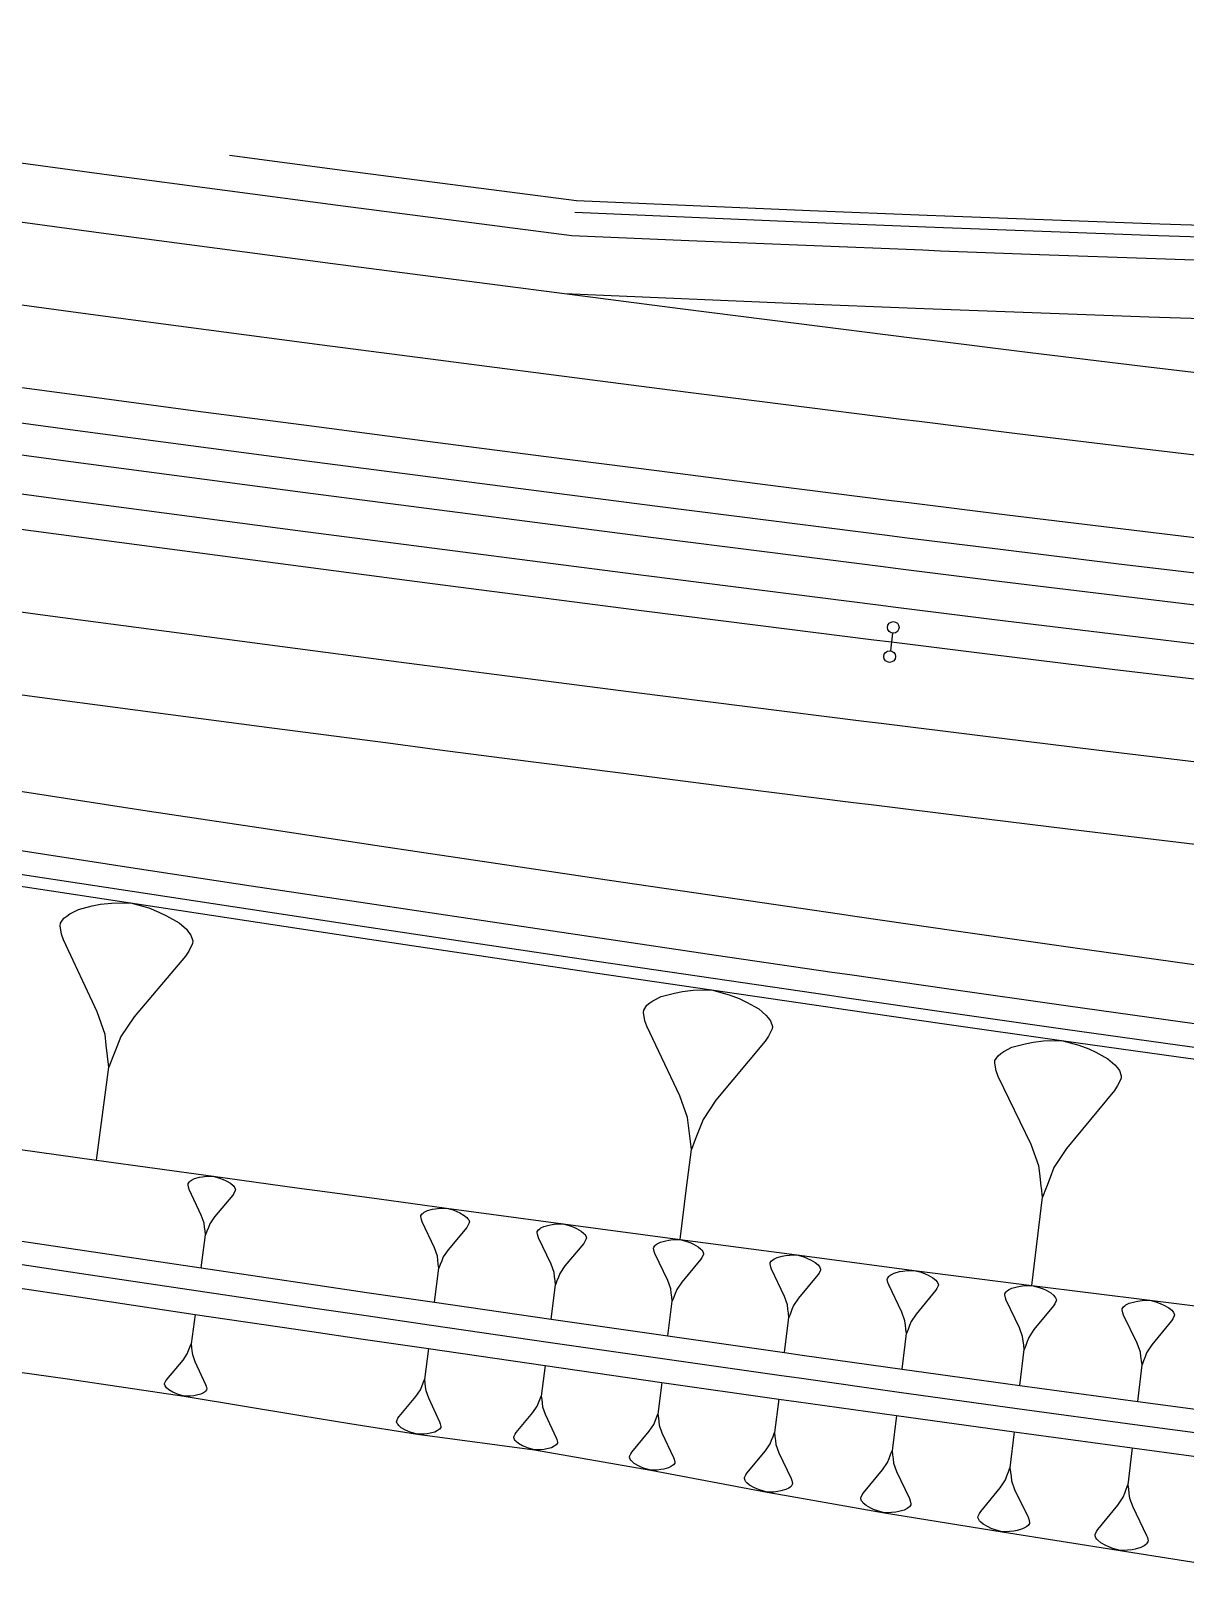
# Model space of a CAD drawing. Extents: x 389565 to 391267, y 804651 to 804848.
# Drawn here: x 390141.1 to 390190.4, y 804683.7 to 804749.4 of the extents above; entities that cross this region are included whole.
import ezdxf

# ---------------------------------------------------------------- set-up
doc = ezdxf.new("R2010")
doc.units = 0
doc.layers.get('0').update_dxf_attribs({"linetype": 'CONTINUOUS'})

msp = doc.modelspace()

# ---------------------------------------------------------------- linework, layer by layer
at = {"color": 1}
msp.add_line((390177.8636, 804723.6803), (390177.7691, 804722.9264), dxfattribs=at)
at = {"color": 7}
for p, q in [((390143.0954, 804711.8807), (390143.6912, 804712.0322)), ((390143.6912, 804712.0322), (390144.0458, 804712.1005)), ((390144.0458, 804712.1005), (390144.5135, 804712.1538)), ((390144.5135, 804712.1538), (390145.3208, 804712.1623)), ((390145.3208, 804712.1623), (390146.0982, 804711.9443)), ((390146.0982, 804711.9443), (390146.536, 804711.7712)), ((390142.3114, 804711.1782), (390142.3264, 804711.2914)), ((390142.3264, 804711.2914), (390142.4695, 804711.5028)), ((390142.4695, 804711.5028), (390142.5977, 804711.601)), ((390142.5977, 804711.601), (390142.7258, 804711.6992)), ((390142.7258, 804711.6992), (390143.0954, 804711.8807)), ((390146.536, 804711.7712), (390146.8606, 804711.6131)), ((390146.8606, 804711.6131), (390147.3966, 804711.3119)), ((390147.3966, 804711.3119), (390147.7062, 804711.0406)), ((390142.3797, 804710.8236), (390142.3114, 804711.1782)), ((390142.463, 804710.5823), (390142.3797, 804710.8236)), ((390147.7062, 804711.0406), (390147.8045, 804710.9125)), ((390147.8045, 804710.9125), (390147.9027, 804710.7843)), ((390147.9027, 804710.7843), (390147.9859, 804710.5429)), ((390143.8998, 804707.513), (390142.463, 804710.5823)), ((390147.8129, 804710.1051), (390147.6698, 804709.8937)), ((390147.971, 804710.4298), (390147.8129, 804710.1051)), ((390147.9859, 804710.5429), (390147.971, 804710.4298)), ((390147.6698, 804709.8937), (390145.4845, 804707.3035)), ((390167.6205, 804707.9837), (390167.978, 804708.1617)), ((390167.978, 804708.1617), (390168.5551, 804708.3119)), ((390168.5551, 804708.3119), (390168.8986, 804708.38)), ((390168.8986, 804708.38), (390169.352, 804708.4342)), ((390169.352, 804708.4342), (390170.135, 804708.4468)), ((390170.135, 804708.4468), (390170.8901, 804708.2395)), ((390170.8901, 804708.2395), (390171.3157, 804708.074)), ((390171.3157, 804708.074), (390171.6314, 804707.9224)), ((390144.2328, 804706.5476), (390143.8998, 804707.513)), ((390167.2214, 804707.4761), (390167.2353, 804707.5859)), ((390167.2895, 804707.1325), (390167.2214, 804707.4761)), ((390167.2353, 804707.5859), (390167.373, 804707.7917)), ((390167.373, 804707.7917), (390167.4968, 804707.8877)), ((390167.4968, 804707.8877), (390167.6205, 804707.9837)), ((390171.6314, 804707.9224), (390172.1529, 804707.6332)), ((390172.1529, 804707.6332), (390172.4547, 804707.3717)), ((390172.4547, 804707.3717), (390172.5507, 804707.2479)), ((390145.4845, 804707.3035), (390144.912, 804706.4578)), ((390167.3716, 804706.8989), (390167.2895, 804707.1325)), ((390168.7818, 804703.9297), (390167.3716, 804706.8989)), ((390172.5507, 804707.2479), (390172.6466, 804707.1241)), ((390172.7148, 804706.7806), (390172.5632, 804706.4649)), ((390172.6466, 804707.1241), (390172.7287, 804706.8905)), ((390172.7287, 804706.8905), (390172.7148, 804706.7806)), ((390144.2861, 804706.0799), (390144.2328, 804706.5476)), ((390144.3395, 804705.6121), (390144.2861, 804706.0799)), ((390144.7389, 804706.02), (390144.5658, 804705.5822)), ((390144.912, 804706.4578), (390144.7389, 804706.02)), ((390172.4255, 804706.2591), (390170.3199, 804703.735)), ((390172.5632, 804706.4649), (390172.4255, 804706.2591)), ((390182.962, 804705.9981), (390183.5274, 804706.1488)), ((390183.5274, 804706.1488), (390183.8641, 804706.2176)), ((390183.8641, 804706.2176), (390184.3086, 804706.2735)), ((390184.3086, 804706.2735), (390185.0768, 804706.2903)), ((390185.0768, 804706.2903), (390185.819, 804706.0913)), ((390185.819, 804706.0913), (390186.2375, 804705.9314)), ((390144.3928, 804705.1444), (390144.3395, 804705.6121)), ((390144.5658, 804705.5822), (390144.3928, 804705.1444)), ((390182.2236, 804705.321), (390182.2366, 804705.4289)), ((390182.2366, 804705.4289), (390182.3705, 804705.6316)), ((390182.3705, 804705.6316), (390182.4914, 804705.7265)), ((390182.4914, 804705.7265), (390182.6123, 804705.8213)), ((390182.6123, 804705.8213), (390182.962, 804705.9981)), ((390186.2375, 804705.9314), (390186.5481, 804705.7845)), ((390186.5481, 804705.7845), (390187.0615, 804705.5037)), ((390187.0615, 804705.5037), (390187.3591, 804705.2489)), ((390143.8689, 804701.1827), (390144.3928, 804705.1444)), ((390182.2925, 804704.9843), (390182.2236, 804705.321)), ((390182.3743, 804704.7555), (390182.2925, 804704.9843)), ((390183.7752, 804701.8503), (390182.3743, 804704.7555)), ((390187.3591, 804705.2489), (390187.454, 804705.128)), ((390187.454, 804705.128), (390187.5489, 804705.0071)), ((390187.5489, 804705.0071), (390187.6308, 804704.7783)), ((390187.6308, 804704.7783), (390187.6177, 804704.6704)), ((390187.3369, 804704.157), (390185.2855, 804701.6682)), ((390187.4708, 804704.3598), (390187.3369, 804704.157)), ((390187.6177, 804704.6704), (390187.4708, 804704.3598)), ((390169.11, 804702.9951), (390168.7818, 804703.9297)), ((390170.3199, 804703.735), (390169.7692, 804702.9116)), ((390169.1642, 804702.5417), (390169.11, 804702.9951)), ((390169.7692, 804702.9116), (390169.6037, 804702.4861)), ((390169.2184, 804702.0883), (390169.1642, 804702.5417)), ((390169.2727, 804701.635), (390169.2184, 804702.0883)), ((390169.6037, 804702.4861), (390169.4382, 804702.0605)), ((390169.0657, 804700), (390169.2727, 804701.635)), ((390169.4382, 804702.0605), (390169.2727, 804701.635)), ((390184.1026, 804700.9352), (390183.7752, 804701.8503)), ((390185.2855, 804701.6682), (390184.7499, 804700.8571)), ((390184.1585, 804700.4907), (390184.1026, 804700.9352)), ((390184.7499, 804700.8571), (390184.59, 804700.4386)), ((390147.7776, 804700.1393), (390147.7829, 804700.1797)), ((390147.8021, 804700.0129), (390147.7776, 804700.1393)), ((390147.7829, 804700.1797), (390147.8338, 804700.2551)), ((390147.8338, 804700.2551), (390147.8795, 804700.2902)), ((390147.8795, 804700.2902), (390147.9252, 804700.3253)), ((390147.9252, 804700.3253), (390148.0569, 804700.3902)), ((390148.0569, 804700.3902), (390148.2693, 804700.4445)), ((390148.2693, 804700.4445), (390148.3958, 804700.4689)), ((390148.3958, 804700.4689), (390148.5626, 804700.4881)), ((390148.5626, 804700.4881), (390148.8505, 804700.4915)), ((390148.8505, 804700.4915), (390149.1278, 804700.414)), ((390149.1278, 804700.414), (390149.284, 804700.3525)), ((390149.284, 804700.3525), (390149.3999, 804700.2962)), ((390149.3999, 804700.2962), (390149.5912, 804700.189)), ((390149.5912, 804700.189), (390149.7017, 804700.0924)), ((390184.2143, 804700.0461), (390184.1585, 804700.4907)), ((390184.59, 804700.4386), (390184.4301, 804700.0201)), ((390147.8065, 804700), (390147.8021, 804700.0129)), ((390147.8318, 804699.9268), (390147.8065, 804700)), ((390148.3455, 804698.8327), (390147.8318, 804699.9268)), ((390149.6891, 804699.6833), (390148.9108, 804698.7586)), ((390149.7401, 804699.7588), (390149.6891, 804699.6833)), ((390149.7017, 804700.0924), (390149.7368, 804700.0467)), ((390149.7368, 804700.0467), (390149.7719, 804700.001)), ((390149.7964, 804699.8746), (390149.7401, 804699.7588)), ((390149.7719, 804700.001), (390149.7722, 804700)), ((390149.7722, 804700), (390149.8017, 804699.915)), ((390149.8017, 804699.915), (390149.7964, 804699.8746)), ((390168.7859, 804697.7896), (390169.0657, 804700)), ((390183.8148, 804695.8257), (390184.2702, 804699.6016)), ((390184.2201, 804700), (390184.2143, 804700.0461)), ((390184.2702, 804699.6016), (390184.2201, 804700)), ((390184.4224, 804700), (390184.2702, 804699.6016)), ((390184.4301, 804700.0201), (390184.4224, 804700)), ((390148.4647, 804698.4885), (390148.3455, 804698.8327)), ((390157.7172, 804698.7653), (390157.7226, 804698.8067)), ((390157.7226, 804698.8067), (390157.7747, 804698.8842)), ((390157.7747, 804698.8842), (390157.8214, 804698.9203)), ((390157.8214, 804698.9203), (390157.8682, 804698.9564)), ((390157.8682, 804698.9564), (390158.0031, 804699.0232)), ((390158.0031, 804699.0232), (390158.2208, 804699.0793)), ((390158.2208, 804699.0793), (390158.3503, 804699.1047)), ((390158.3503, 804699.1047), (390158.5213, 804699.1248)), ((390158.5213, 804699.1248), (390158.8165, 804699.1289)), ((390158.8165, 804699.1289), (390159.1011, 804699.0501)), ((390159.1011, 804699.0501), (390159.2614, 804698.9874)), ((390159.2614, 804698.9874), (390159.3803, 804698.9299)), ((390159.3803, 804698.9299), (390159.5766, 804698.8204)), ((390159.5766, 804698.8204), (390159.6902, 804698.7216)), ((390148.4839, 804698.3217), (390148.4647, 804698.4885)), ((390148.5031, 804698.1549), (390148.4839, 804698.3217)), ((390148.5223, 804697.9882), (390148.5031, 804698.1549)), ((390148.5838, 804698.1444), (390148.5223, 804697.9882)), ((390148.6454, 804698.3006), (390148.5838, 804698.1444)), ((390148.7069, 804698.4568), (390148.6454, 804698.3006)), ((390148.9108, 804698.7586), (390148.7069, 804698.4568)), ((390157.7426, 804698.6358), (390157.7172, 804698.7653)), ((390157.7734, 804698.5476), (390157.7426, 804698.6358)), ((390158.3026, 804697.427), (390157.7734, 804698.5476)), ((390159.6783, 804698.3022), (390158.8823, 804697.3523)), ((390159.7303, 804698.3797), (390159.6783, 804698.3022)), ((390159.6902, 804698.7216), (390159.7263, 804698.6749)), ((390159.7263, 804698.6749), (390159.7624, 804698.6281)), ((390159.7878, 804698.4985), (390159.7303, 804698.3797)), ((390159.7624, 804698.6281), (390159.7931, 804698.54)), ((390159.7931, 804698.54), (390159.7878, 804698.4985)), ((390162.6937, 804698.1291), (390162.7464, 804698.2076)), ((390162.7464, 804698.2076), (390162.7936, 804698.2442)), ((390162.7936, 804698.2442), (390162.8409, 804698.2808)), ((390162.8409, 804698.2808), (390162.9774, 804698.3486)), ((390162.9774, 804698.3486), (390163.1978, 804698.4056)), ((390163.1978, 804698.4056), (390163.3289, 804698.4315)), ((390163.3289, 804698.4315), (390163.502, 804698.452)), ((390163.502, 804698.452), (390163.8008, 804698.4565)), ((390163.8008, 804698.4565), (390164.0889, 804698.377)), ((390164.0889, 804698.377), (390164.2513, 804698.3137)), ((390164.2513, 804698.3137), (390164.3717, 804698.2557)), ((390164.3717, 804698.2557), (390164.5707, 804698.1451)), ((390164.5707, 804698.1451), (390164.6857, 804698.0452)), ((390148.337, 804696.575), (390148.5223, 804697.9882)), ((390162.6884, 804698.0872), (390162.6937, 804698.1291)), ((390162.7142, 804697.9561), (390162.6884, 804698.0872)), ((390162.7454, 804697.8669), (390162.7142, 804697.9561)), ((390163.2824, 804696.733), (390162.7454, 804697.8669)), ((390164.6741, 804697.6205), (390163.8694, 804696.658)), ((390164.7267, 804697.699), (390164.6741, 804697.6205)), ((390164.6857, 804698.0452), (390164.7223, 804697.9979)), ((390164.7223, 804697.9979), (390164.7589, 804697.9506)), ((390164.7847, 804697.8195), (390164.7267, 804697.699)), ((390164.7589, 804697.9506), (390164.7901, 804697.8614)), ((390164.7901, 804697.8614), (390164.7847, 804697.8195)), ((390167.6656, 804697.457), (390167.7188, 804697.5365)), ((390167.7188, 804697.5365), (390167.7667, 804697.5736)), ((390167.7667, 804697.5736), (390167.8145, 804697.6107)), ((390167.8145, 804697.6107), (390167.9526, 804697.6794)), ((390167.9526, 804697.6794), (390168.1755, 804697.7375)), ((390168.1755, 804697.7375), (390168.3082, 804697.7638)), ((390168.3082, 804697.7638), (390168.4834, 804697.7847)), ((390168.4834, 804697.7847), (390168.7859, 804697.7896)), ((390168.7859, 804697.7896), (390169.0776, 804697.7095)), ((390169.0776, 804697.7095), (390169.242, 804697.6456)), ((390169.242, 804697.6456), (390169.364, 804697.587)), ((390169.364, 804697.587), (390169.5655, 804697.4753)), ((390169.5655, 804697.4753), (390169.682, 804697.3743)), ((390158.4255, 804697.0744), (390158.3026, 804697.427)), ((390158.4456, 804696.9034), (390158.4255, 804697.0744)), ((390158.4656, 804696.7324), (390158.4456, 804696.9034)), ((390158.6112, 804696.882), (390158.5485, 804696.7217)), ((390158.674, 804697.0423), (390158.6112, 804696.882)), ((390158.8823, 804697.3523), (390158.674, 804697.0423)), ((390167.6603, 804697.4146), (390167.6656, 804697.457)), ((390167.6866, 804697.2819), (390167.6603, 804697.4146)), ((390167.7183, 804697.1916), (390167.6866, 804697.2819)), ((390168.2631, 804696.0445), (390167.7183, 804697.1916)), ((390169.6708, 804696.9444), (390168.8573, 804695.9693)), ((390169.7239, 804697.024), (390169.6708, 804696.9444)), ((390169.682, 804697.3743), (390169.7191, 804697.3264)), ((390169.7191, 804697.3264), (390169.7562, 804697.2786)), ((390169.7825, 804697.1459), (390169.7239, 804697.024)), ((390169.7562, 804697.2786), (390169.7879, 804697.1884)), ((390169.7879, 804697.1884), (390169.7825, 804697.1459)), ((390172.6384, 804696.7904), (390172.6921, 804696.8709)), ((390172.6921, 804696.8709), (390172.7405, 804696.9085)), ((390172.7405, 804696.9085), (390172.7888, 804696.9461)), ((390172.7888, 804696.9461), (390172.9285, 804697.0158)), ((390172.9285, 804697.0158), (390173.1541, 804697.0748)), ((390173.1541, 804697.0748), (390173.2883, 804697.1016)), ((390173.2883, 804697.1016), (390173.4656, 804697.123)), ((390173.4656, 804697.123), (390173.7717, 804697.1282)), ((390173.7717, 804697.1282), (390174.067, 804697.0475)), ((390174.067, 804697.0475), (390174.2335, 804696.983)), ((390174.2335, 804696.983), (390174.357, 804696.9239)), ((390174.357, 804696.9239), (390174.561, 804696.811)), ((390158.299, 804695.1121), (390158.4857, 804696.5614)), ((390158.4857, 804696.5614), (390158.4656, 804696.7324)), ((390158.5485, 804696.7217), (390158.4857, 804696.5614)), ((390163.4073, 804696.3761), (390163.2824, 804696.733)), ((390163.4278, 804696.2031), (390163.4073, 804696.3761)), ((390163.4483, 804696.03), (390163.4278, 804696.2031)), ((390163.5955, 804696.1817), (390163.5321, 804696.0193)), ((390163.6588, 804696.344), (390163.5955, 804696.1817)), ((390163.8694, 804696.658), (390163.6588, 804696.344)), ((390172.633, 804696.7474), (390172.6384, 804696.7904)), ((390172.6598, 804696.6132), (390172.633, 804696.7474)), ((390172.6919, 804696.5219), (390172.6598, 804696.6132)), ((390173.2446, 804695.3616), (390172.6919, 804696.5219)), ((390174.6682, 804696.2739), (390173.8461, 804695.2861)), ((390174.561, 804696.811), (390174.6791, 804696.7089)), ((390174.7219, 804696.3544), (390174.6682, 804696.2739)), ((390174.6791, 804696.7089), (390174.7167, 804696.6606)), ((390174.7167, 804696.6606), (390174.7543, 804696.6122)), ((390174.7811, 804696.4779), (390174.7219, 804696.3544)), ((390174.7543, 804696.6122), (390174.7865, 804696.5209)), ((390174.7865, 804696.5209), (390174.7811, 804696.4779)), ((390177.6436, 804696.1266), (390177.6978, 804696.2082)), ((390177.6978, 804696.2082), (390177.7466, 804696.2464)), ((390177.7466, 804696.2464), (390177.7955, 804696.2845)), ((390177.7955, 804696.2845), (390177.9366, 804696.3554)), ((390177.9366, 804696.3554), (390178.1648, 804696.4156)), ((390178.1648, 804696.4156), (390178.3006, 804696.443)), ((390178.3006, 804696.443), (390178.4799, 804696.4651)), ((390178.4799, 804696.4651), (390178.7896, 804696.4711)), ((390178.7896, 804696.4711), (390179.0887, 804696.3901)), ((390179.0887, 804696.3901), (390179.2573, 804696.3252)), ((390179.2573, 804696.3252), (390179.3824, 804696.2657)), ((390179.3824, 804696.2657), (390179.5891, 804696.1519)), ((390163.2814, 804694.3895), (390163.4688, 804695.857)), ((390163.4688, 804695.857), (390163.4483, 804696.03)), ((390163.5321, 804696.0193), (390163.4688, 804695.857)), ((390168.3899, 804695.6835), (390168.2631, 804696.0445)), ((390168.4108, 804695.5083), (390168.3899, 804695.6835)), ((390168.4318, 804695.3332), (390168.4108, 804695.5083)), ((390168.6445, 804695.6512), (390168.5806, 804695.4868)), ((390168.8573, 804695.9693), (390168.6445, 804695.6512)), ((390177.6382, 804696.0831), (390177.6436, 804696.1266)), ((390177.6657, 804695.9473), (390177.6382, 804696.0831)), ((390177.6984, 804695.855), (390177.6657, 804695.9473)), ((390178.2603, 804694.6822), (390177.6984, 804695.855)), ((390179.6988, 804695.6087), (390178.8691, 804694.6072)), ((390179.5891, 804696.1519), (390179.7088, 804696.0489)), ((390179.753, 804695.6903), (390179.6988, 804695.6087)), ((390179.7088, 804696.0489), (390179.747, 804696)), ((390179.747, 804696), (390179.7851, 804695.9512)), ((390179.8125, 804695.8154), (390179.753, 804695.6903)), ((390179.7851, 804695.9512), (390179.8179, 804695.8589)), ((390179.8179, 804695.8589), (390179.8125, 804695.8154)), ((390182.6561, 804695.4743), (390182.7107, 804695.557)), ((390182.7107, 804695.557), (390182.7601, 804695.5957)), ((390182.7601, 804695.5957), (390182.8094, 804695.6344)), ((390182.8094, 804695.6344), (390182.952, 804695.7065)), ((390182.952, 804695.7065), (390183.1827, 804695.768)), ((390183.1827, 804695.768), (390183.32, 804695.7961)), ((390183.32, 804695.7961), (390183.5014, 804695.8188)), ((390183.5014, 804695.8188), (390183.8148, 804695.8257)), ((390183.8148, 804695.8257), (390184.1175, 804695.7445)), ((390184.1175, 804695.7445), (390184.2883, 804695.6793)), ((390184.2883, 804695.6793), (390184.415, 804695.6194)), ((390184.415, 804695.6194), (390184.6244, 804695.5048)), ((390184.6244, 804695.5048), (390184.7459, 804695.4009)), ((390168.2647, 804693.6724), (390168.4527, 804695.158)), ((390168.4527, 804695.158), (390168.4318, 804695.3332)), ((390168.5167, 804695.3224), (390168.4527, 804695.158)), ((390168.5806, 804695.4868), (390168.5167, 804695.3224)), ((390173.3733, 804694.9963), (390173.2446, 804695.3616)), ((390173.3947, 804694.8191), (390173.3733, 804694.9963)), ((390173.6311, 804694.964), (390173.5666, 804694.7975)), ((390173.8461, 804695.2861), (390173.6311, 804694.964)), ((390182.6508, 804695.4303), (390182.6561, 804695.4743)), ((390182.6789, 804695.2929), (390182.6508, 804695.4303)), ((390182.7123, 804695.1996), (390182.6789, 804695.2929)), ((390183.2838, 804694.0144), (390182.7123, 804695.1996)), ((390184.7368, 804694.9554), (390183.8999, 804693.9401)), ((390184.7914, 804695.0381), (390184.7368, 804694.9554)), ((390184.7459, 804695.4009), (390184.7846, 804695.3515)), ((390184.7846, 804695.3515), (390184.8233, 804695.3022)), ((390184.8514, 804695.1649), (390184.7914, 804695.0381)), ((390184.8233, 804695.3022), (390184.8567, 804695.2089)), ((390184.8567, 804695.2089), (390184.8514, 804695.1649)), ((390187.6704, 804694.8344), (390187.7254, 804694.9182)), ((390187.7254, 804694.9182), (390187.7752, 804694.9575)), ((390187.7752, 804694.9575), (390187.825, 804694.9968)), ((390187.825, 804694.9968), (390187.9691, 804695.0701)), ((390187.9691, 804695.0701), (390188.2023, 804695.1329)), ((390188.2023, 804695.1329), (390188.3412, 804695.1616)), ((390188.3412, 804695.1616), (390188.5246, 804695.1851)), ((390188.5246, 804695.1851), (390188.8416, 804695.1929)), ((390188.8416, 804695.1929), (390189.1481, 804695.1115)), ((390189.1481, 804695.1115), (390189.321, 804695.046)), ((390189.321, 804695.046), (390189.4493, 804694.9857)), ((390189.4493, 804694.9857), (390189.6615, 804694.8703)), ((390189.6615, 804694.8703), (390189.7846, 804694.7654)), ((390148.077, 804694.592), (390147.9116, 804693.3307)), ((390173.2489, 804692.9609), (390173.4375, 804694.4646)), ((390173.4161, 804694.6418), (390173.3947, 804694.8191)), ((390173.4375, 804694.4646), (390173.4161, 804694.6418)), ((390173.502, 804694.631), (390173.4375, 804694.4646)), ((390173.5666, 804694.7975), (390173.502, 804694.631)), ((390178.3914, 804694.3128), (390178.2603, 804694.6822)), ((390178.4135, 804694.1335), (390178.3914, 804694.3128)), ((390178.6524, 804694.2807), (390178.5875, 804694.1121)), ((390178.8691, 804694.6072), (390178.6524, 804694.2807)), ((390187.6651, 804694.7899), (390187.6704, 804694.8344)), ((390187.6939, 804694.651), (390187.6651, 804694.7899)), ((390187.7279, 804694.5567), (390187.6939, 804694.651)), ((390188.309, 804693.3592), (390187.7279, 804694.5567)), ((390189.7765, 804694.3148), (390188.9325, 804693.2856)), ((390189.8316, 804694.3986), (390189.7765, 804694.3148)), ((390189.7846, 804694.7654), (390189.8239, 804694.7157)), ((390189.8239, 804694.7157), (390189.8631, 804694.6659)), ((390189.8919, 804694.527), (390189.8316, 804694.3986)), ((390189.8631, 804694.6659), (390189.8972, 804694.5715)), ((390189.8972, 804694.5715), (390189.8919, 804694.527)), ((390178.2702, 804692.2529), (390178.4576, 804693.7749)), ((390178.4356, 804693.9542), (390178.4135, 804694.1335)), ((390178.4576, 804693.7749), (390178.4356, 804693.9542)), ((390178.5225, 804693.9435), (390178.4576, 804693.7749)), ((390178.5875, 804694.1121), (390178.5225, 804693.9435)), ((390183.4174, 804693.6411), (390183.2838, 804694.0144)), ((390183.4401, 804693.4597), (390183.4174, 804693.6411)), ((390183.6814, 804693.6092), (390183.6162, 804693.4385)), ((390183.8999, 804693.9401), (390183.6814, 804693.6092)), ((390147.5649, 804692.643), (390147.7468, 804692.9124)), ((390147.7468, 804692.9124), (390147.8018, 804693.0518)), ((390147.8018, 804693.0518), (390147.8567, 804693.1913)), ((390147.8567, 804693.1913), (390147.9116, 804693.3307)), ((390147.9116, 804693.3307), (390147.9288, 804693.1818)), ((390147.9288, 804693.1818), (390147.9459, 804693.0329)), ((390147.9459, 804693.0329), (390147.963, 804692.8841)), ((390147.963, 804692.8841), (390148.0694, 804692.5769)), ((390158.0434, 804693.1285), (390157.8734, 804691.8093)), ((390183.2999, 804691.5566), (390183.4857, 804693.097)), ((390183.4629, 804693.2784), (390183.4401, 804693.4597)), ((390183.4857, 804693.097), (390183.4629, 804693.2784)), ((390183.5509, 804693.2678), (390183.4857, 804693.097)), ((390183.6162, 804693.4385), (390183.5509, 804693.2678)), ((390188.4451, 804692.9818), (390188.309, 804693.3592)), ((390188.4686, 804692.7984), (390188.4451, 804692.9818)), ((390188.7123, 804692.9503), (390188.6467, 804692.7774)), ((390188.9325, 804693.2856), (390188.7123, 804692.9503)), ((390146.8702, 804691.8177), (390147.5649, 804692.643)), ((390148.0694, 804692.5769), (390148.5279, 804691.6004)), ((390163.028, 804692.4056), (390162.8619, 804691.1055)), ((390188.3316, 804690.8729), (390188.5156, 804692.4316)), ((390188.4921, 804692.615), (390188.4686, 804692.7984)), ((390188.5156, 804692.4316), (390188.4921, 804692.615)), ((390188.5812, 804692.6045), (390188.5156, 804692.4316)), ((390188.6467, 804692.7774), (390188.5812, 804692.6045)), ((390146.7698, 804691.611), (390146.7745, 804691.647)), ((390146.7964, 804691.5342), (390146.7698, 804691.611)), ((390146.7745, 804691.647), (390146.8247, 804691.7504)), ((390146.8247, 804691.7504), (390146.8702, 804691.8177)), ((390148.5279, 804691.6004), (390148.5544, 804691.5236)), ((390157.7592, 804691.5175), (390157.8163, 804691.6634)), ((390157.8163, 804691.6634), (390157.8734, 804691.8093)), ((390157.8734, 804691.8093), (390157.8917, 804691.6537)), ((390157.8917, 804691.6537), (390157.9099, 804691.4981)), ((390168.0135, 804691.6883), (390167.8423, 804690.3362)), ((390146.8277, 804691.4934), (390146.7964, 804691.5342)), ((390146.859, 804691.4526), (390146.8277, 804691.4934)), ((390146.9576, 804691.3664), (390146.859, 804691.4526)), ((390147.1284, 804691.2707), (390146.9576, 804691.3664)), ((390147.2318, 804691.2205), (390147.1284, 804691.2707)), ((390147.3712, 804691.1655), (390147.2318, 804691.2205)), ((390147.6187, 804691.0964), (390147.3712, 804691.1655)), ((390147.8757, 804691.0994), (390147.6187, 804691.0964)), ((390148.0246, 804691.1165), (390147.8757, 804691.0994)), ((390148.1374, 804691.1384), (390148.0246, 804691.1165)), ((390148.327, 804691.1868), (390148.1374, 804691.1384)), ((390148.4446, 804691.2447), (390148.327, 804691.1868)), ((390148.4853, 804691.2761), (390148.4446, 804691.2447)), ((390148.5261, 804691.3074), (390148.4853, 804691.2761)), ((390148.5716, 804691.3747), (390148.5261, 804691.3074)), ((390148.5544, 804691.5236), (390148.5763, 804691.4108)), ((390148.5763, 804691.4108), (390148.5716, 804691.3747)), ((390156.788, 804690.2249), (390157.5124, 804691.0895)), ((390157.5124, 804691.0895), (390157.702, 804691.3716)), ((390157.702, 804691.3716), (390157.7592, 804691.5175)), ((390157.9099, 804691.4981), (390157.9282, 804691.3424)), ((390157.9282, 804691.3424), (390158.0401, 804691.0215)), ((390158.0401, 804691.0215), (390158.5217, 804690.0015)), ((390162.7497, 804690.8178), (390162.8058, 804690.9617)), ((390162.8058, 804690.9617), (390162.8619, 804691.1055)), ((390162.8619, 804691.1055), (390162.8801, 804690.9522)), ((390162.8801, 804690.9522), (390162.8983, 804690.7988)), ((390172.9999, 804690.9765), (390172.8199, 804689.5421)), ((390161.7941, 804689.543), (390162.507, 804690.3958)), ((390162.507, 804690.3958), (390162.6936, 804690.674)), ((390162.6936, 804690.674), (390162.7497, 804690.8178)), ((390162.8983, 804690.7988), (390162.9164, 804690.6455)), ((390162.9164, 804690.6455), (390163.0271, 804690.3294)), ((390163.0271, 804690.3294), (390163.5028, 804689.3248)), ((390167.7841, 804690.1865), (390167.8423, 804690.3362)), ((390167.8423, 804690.3362), (390167.8614, 804690.1767)), ((390178.0258, 804690.2679), (390177.8415, 804688.7711)), ((390156.6834, 804690.0085), (390156.6883, 804690.0462)), ((390156.7114, 804689.9282), (390156.6834, 804690.0085)), ((390156.6883, 804690.0462), (390156.7406, 804690.1544)), ((390156.7443, 804689.8857), (390156.7114, 804689.9282)), ((390156.7406, 804690.1544), (390156.788, 804690.2249)), ((390156.7771, 804689.8431), (390156.7443, 804689.8857)), ((390156.8805, 804689.7532), (390156.7771, 804689.8431)), ((390157.0592, 804689.6535), (390156.8805, 804689.7532)), ((390157.1674, 804689.6013), (390157.0592, 804689.6535)), ((390157.3133, 804689.5441), (390157.1674, 804689.6013)), ((390158.4355, 804689.6295), (390158.3127, 804689.5686)), ((390158.478, 804689.6623), (390158.4355, 804689.6295)), ((390158.5206, 804689.6951), (390158.478, 804689.6623)), ((390158.568, 804689.7656), (390158.5206, 804689.6951)), ((390158.5217, 804690.0015), (390158.5497, 804689.9213)), ((390158.5497, 804689.9213), (390158.5728, 804689.8033)), ((390158.5728, 804689.8033), (390158.568, 804689.7656)), ((390166.7337, 804688.7102), (390167.4741, 804689.5978)), ((390167.4741, 804689.5978), (390167.6677, 804689.8872)), ((390167.6677, 804689.8872), (390167.7259, 804690.0369)), ((390167.7259, 804690.0369), (390167.7841, 804690.1865)), ((390167.8614, 804690.1767), (390167.8805, 804690.0173)), ((390167.8805, 804690.0173), (390167.8995, 804689.8579)), ((390167.8995, 804689.8579), (390168.0149, 804689.5293)), ((390157.5723, 804689.4725), (390157.3133, 804689.5441)), ((390157.841, 804689.4762), (390157.5723, 804689.4725)), ((390157.9966, 804689.4944), (390157.841, 804689.4762)), ((390158.1145, 804689.5175), (390157.9966, 804689.4944)), ((390158.3127, 804689.5686), (390158.1145, 804689.5175)), ((390161.6913, 804689.3296), (390161.6961, 804689.3668)), ((390161.719, 804689.2506), (390161.6913, 804689.3296)), ((390161.6961, 804689.3668), (390161.7474, 804689.4735)), ((390161.7514, 804689.2087), (390161.719, 804689.2506)), ((390161.7474, 804689.4735), (390161.7941, 804689.543)), ((390161.7838, 804689.1668), (390161.7514, 804689.2087)), ((390161.8857, 804689.0783), (390161.7838, 804689.1668)), ((390162.062, 804688.9803), (390161.8857, 804689.0783)), ((390162.1687, 804688.9289), (390162.062, 804688.9803)), ((390163.4182, 804688.9581), (390163.2973, 804688.898)), ((390163.4601, 804688.9905), (390163.4182, 804688.9581)), ((390163.502, 804689.0229), (390163.4601, 804688.9905)), ((390163.5486, 804689.0924), (390163.502, 804689.0229)), ((390163.5028, 804689.3248), (390163.5305, 804689.2458)), ((390163.5305, 804689.2458), (390163.5534, 804689.1296)), ((390163.5534, 804689.1296), (390163.5486, 804689.0924)), ((390168.0149, 804689.5293), (390168.5108, 804688.4852)), ((390172.4302, 804688.7585), (390172.6353, 804689.0658)), ((390172.6353, 804689.0658), (390172.6968, 804689.2246)), ((390172.6968, 804689.2246), (390172.7584, 804689.3833)), ((390172.7584, 804689.3833), (390172.8199, 804689.5421)), ((390172.8199, 804689.5421), (390172.8403, 804689.3731)), ((390172.8403, 804689.3731), (390172.8608, 804689.204)), ((390172.8608, 804689.204), (390172.8812, 804689.0349)), ((390172.8812, 804689.0349), (390173.004, 804688.6865)), ((390183.0605, 804689.571), (390182.875, 804688.033)), ((390162.3125, 804688.8728), (390162.1687, 804688.9289)), ((390162.5678, 804688.8024), (390162.3125, 804688.8728)), ((390162.8326, 804688.8064), (390162.5678, 804688.8024)), ((390162.9859, 804688.8245), (390162.8326, 804688.8064)), ((390163.1021, 804688.8475), (390162.9859, 804688.8245)), ((390163.2973, 804688.898), (390163.1021, 804688.8475)), ((390166.6271, 804688.4882), (390166.632, 804688.5268)), ((390166.656, 804688.406), (390166.6271, 804688.4882)), ((390166.632, 804688.5268), (390166.6853, 804688.6378)), ((390166.6897, 804688.3625), (390166.656, 804688.406)), ((390166.6853, 804688.6378), (390166.7337, 804688.7102)), ((390166.7234, 804688.319), (390166.6897, 804688.3625)), ((390166.8296, 804688.2271), (390166.7234, 804688.319)), ((390168.5108, 804688.4852), (390168.5396, 804688.4031)), ((390168.5396, 804688.4031), (390168.5636, 804688.2823)), ((390168.5636, 804688.2823), (390168.5587, 804688.2437)), ((390171.646, 804687.8162), (390172.4302, 804688.7585)), ((390173.004, 804688.6865), (390173.5311, 804687.5797)), ((390177.65, 804688.2737), (390177.7138, 804688.4395)), ((390177.7138, 804688.4395), (390177.7777, 804688.6053)), ((390177.7777, 804688.6053), (390177.8415, 804688.7711)), ((390177.8415, 804688.7711), (390177.8632, 804688.5948)), ((390177.8632, 804688.5948), (390177.8849, 804688.4185)), ((390177.8849, 804688.4185), (390177.9066, 804688.2421)), ((390188.0971, 804688.8867), (390187.9107, 804687.3078)), ((390167.0129, 804688.1253), (390166.8296, 804688.2271)), ((390167.1239, 804688.072), (390167.0129, 804688.1253)), ((390167.2736, 804688.0139), (390167.1239, 804688.072)), ((390167.5391, 804687.941), (390167.2736, 804688.0139)), ((390167.8144, 804687.9454), (390167.5391, 804687.941)), ((390167.9738, 804687.9645), (390167.8144, 804687.9454)), ((390168.0946, 804687.9884), (390167.9738, 804687.9645)), ((390168.2976, 804688.0412), (390168.0946, 804687.9884)), ((390168.4232, 804688.1038), (390168.2976, 804688.0412)), ((390168.4668, 804688.1376), (390168.4232, 804688.1038)), ((390168.5103, 804688.1713), (390168.4668, 804688.1376)), ((390168.5587, 804688.2437), (390168.5103, 804688.1713)), ((390171.5332, 804687.5806), (390171.5383, 804687.6216)), ((390171.5383, 804687.6216), (390171.5947, 804687.7394)), ((390171.5947, 804687.7394), (390171.646, 804687.8162)), ((390176.6209, 804686.9678), (390177.4368, 804687.9527)), ((390177.4368, 804687.9527), (390177.65, 804688.2737)), ((390177.9066, 804688.2421), (390178.0355, 804687.8789)), ((390178.0355, 804687.8789), (390178.5881, 804686.7255)), ((390182.6796, 804687.5216), (390182.7447, 804687.6921)), ((390182.7447, 804687.6921), (390182.8098, 804687.8626)), ((390182.8098, 804687.8626), (390182.875, 804688.033)), ((390182.875, 804688.033), (390182.8977, 804687.852)), ((390182.8977, 804687.852), (390182.9205, 804687.6709)), ((390182.9205, 804687.6709), (390182.9432, 804687.4898)), ((390171.5639, 804687.4935), (390171.5332, 804687.5806)), ((390171.5997, 804687.4474), (390171.5639, 804687.4935)), ((390171.6356, 804687.4013), (390171.5997, 804687.4474)), ((390171.7482, 804687.3039), (390171.6356, 804687.4013)), ((390171.9428, 804687.1962), (390171.7482, 804687.3039)), ((390172.0606, 804687.1398), (390171.9428, 804687.1962)), ((390172.2194, 804687.0783), (390172.0606, 804687.1398)), ((390172.5011, 804687.0013), (390172.2194, 804687.0783)), ((390172.7932, 804687.0063), (390172.5011, 804687.0013)), ((390172.9622, 804687.0267), (390172.7932, 804687.0063)), ((390173.0903, 804687.0523), (390172.9622, 804687.0267)), ((390173.3055, 804687.1085), (390173.0903, 804687.0523)), ((390173.4387, 804687.1751), (390173.3055, 804687.1085)), ((390173.4848, 804687.2109), (390173.4387, 804687.1751)), ((390173.531, 804687.2467), (390173.4848, 804687.2109)), ((390173.5822, 804687.3236), (390173.531, 804687.2467)), ((390173.5311, 804687.5797), (390173.5618, 804687.4926)), ((390173.5618, 804687.4926), (390173.5874, 804687.3645)), ((390173.5874, 804687.3645), (390173.5822, 804687.3236)), ((390176.5676, 804686.8875), (390176.6209, 804686.9678)), ((390181.6258, 804686.1775), (390182.4614, 804687.1913)), ((390182.4614, 804687.1913), (390182.6796, 804687.5216)), ((390182.9432, 804687.4898), (390183.0766, 804687.1171)), ((390183.0766, 804687.1171), (390183.6472, 804685.9337)), ((390187.7778, 804686.9576), (390187.8442, 804687.1327)), ((390187.8442, 804687.1327), (390187.9107, 804687.3078)), ((390187.9107, 804687.3078), (390187.9345, 804687.1221)), ((390187.9345, 804687.1221), (390187.9583, 804686.9363)), ((390176.5038, 804686.7217), (390176.509, 804686.7645)), ((390176.536, 804686.6309), (390176.5038, 804686.7217)), ((390176.509, 804686.7645), (390176.5676, 804686.8875)), ((390176.5735, 804686.5829), (390176.536, 804686.6309)), ((390176.611, 804686.5348), (390176.5735, 804686.5829)), ((390176.7288, 804686.4335), (390176.611, 804686.5348)), ((390176.9321, 804686.3216), (390176.7288, 804686.4335)), ((390177.0551, 804686.2631), (390176.9321, 804686.3216)), ((390178.5407, 804686.3406), (390178.4927, 804686.3031)), ((390178.5888, 804686.3781), (390178.5407, 804686.3406)), ((390178.5881, 804686.7255), (390178.6204, 804686.6347)), ((390178.6421, 804686.4584), (390178.5888, 804686.3781)), ((390178.6204, 804686.6347), (390178.6473, 804686.5011)), ((390178.6473, 804686.5011), (390178.6421, 804686.4584)), ((390186.6335, 804685.4004), (390187.4884, 804686.4429)), ((390187.4884, 804686.4429), (390187.7114, 804686.7825)), ((390187.7114, 804686.7825), (390187.7778, 804686.9576)), ((390187.9583, 804686.9363), (390187.9821, 804686.7505)), ((390187.9821, 804686.7505), (390188.1199, 804686.3684)), ((390188.1199, 804686.3684), (390188.7085, 804685.1554)), ((390177.2209, 804686.1992), (390177.0551, 804686.2631)), ((390177.515, 804686.1196), (390177.2209, 804686.1992)), ((390177.8196, 804686.1255), (390177.515, 804686.1196)), ((390177.9959, 804686.1472), (390177.8196, 804686.1255)), ((390178.1295, 804686.1742), (390177.9959, 804686.1472)), ((390178.3539, 804686.2334), (390178.1295, 804686.1742)), ((390178.4927, 804686.3031), (390178.3539, 804686.2334)), ((390181.5061, 804685.9244), (390181.5114, 804685.9684)), ((390181.5395, 804685.8312), (390181.5061, 804685.9244)), ((390181.5114, 804685.9684), (390181.5713, 804686.0949)), ((390181.5781, 804685.782), (390181.5395, 804685.8312)), ((390181.5713, 804686.0949), (390181.6258, 804686.1775)), ((390181.6168, 804685.7328), (390181.5781, 804685.782)), ((390181.738, 804685.629), (390181.6168, 804685.7328)), ((390183.6472, 804685.9337), (390183.6805, 804685.8405)), ((390183.7033, 804685.6595), (390183.6487, 804685.5769)), ((390183.6805, 804685.8405), (390183.7086, 804685.7034)), ((390183.7086, 804685.7034), (390183.7033, 804685.6595)), ((390181.9471, 804685.5146), (390181.738, 804685.629)), ((390182.0736, 804685.4548), (390181.9471, 804685.5146)), ((390182.2441, 804685.3896), (390182.0736, 804685.4548)), ((390182.5464, 804685.3086), (390182.2441, 804685.3896)), ((390182.8593, 804685.3154), (390182.5464, 804685.3086)), ((390183.0404, 804685.3382), (390182.8593, 804685.3154)), ((390183.1775, 804685.3662), (390183.0404, 804685.3382)), ((390183.4078, 804685.4276), (390183.1775, 804685.3662)), ((390183.5502, 804685.4996), (390183.4078, 804685.4276)), ((390183.5995, 804685.5382), (390183.5502, 804685.4996)), ((390183.6487, 804685.5769), (390183.5995, 804685.5382)), ((390186.5113, 804685.1404), (390186.5166, 804685.1855)), ((390186.5457, 804685.0448), (390186.5113, 804685.1404)), ((390186.5166, 804685.1855), (390186.5777, 804685.3155)), ((390186.5855, 804684.9944), (390186.5457, 804685.0448)), ((390186.5777, 804685.3155), (390186.6335, 804685.4004)), ((390186.6253, 804684.944), (390186.5855, 804684.9944)), ((390188.7085, 804685.1554), (390188.743, 804685.0599)), ((390188.743, 804685.0599), (390188.7721, 804684.9192)), ((390186.75, 804684.8378), (390186.6253, 804684.944)), ((390186.9649, 804684.7209), (390186.75, 804684.8378)), ((390187.0949, 804684.6598), (390186.9649, 804684.7209)), ((390187.27, 804684.5934), (390187.0949, 804684.6598)), ((390187.5804, 804684.511), (390187.27, 804684.5934)), ((390187.9015, 804684.5189), (390187.5804, 804684.511)), ((390188.0873, 804684.5427), (390187.9015, 804684.5189)), ((390188.228, 804684.5718), (390188.0873, 804684.5427)), ((390188.4642, 804684.6354), (390188.228, 804684.5718)), ((390188.6101, 804684.7096), (390188.4642, 804684.6354)), ((390188.6606, 804684.7494), (390188.6101, 804684.7096)), ((390188.711, 804684.7892), (390188.6606, 804684.7494)), ((390188.7668, 804684.8741), (390188.711, 804684.7892)), ((390188.7721, 804684.9192), (390188.7668, 804684.8741))]:
    msp.add_line(p, q, dxfattribs=at)
at = {"color": 2, "linetype": 'CONTINUOUS'}
for points in [[(390100, 804749.4019), (390104.9178, 804748.6986), (390109.8511, 804747.9988), (390114.7853, 804747.3044), (390119.7202, 804746.6155), (390124.6559, 804745.9321), (390129.5924, 804745.2541), (390134.5295, 804744.5817), (390139.4675, 804743.9147), (390144.4062, 804743.2533), (390149.3456, 804742.5973), (390154.2857, 804741.9468), (390159.2266, 804741.3018), (390161.3105, 804741.0314), (390164.1681, 804740.6623), (390169.1642, 804740.4498), (390174.1601, 804740.243), (390179.1558, 804740.0418), (390179.9098, 804740.0119), (390184.1313, 804739.8511), (390189.1028, 804739.6734), (390194.0737, 804739.5082), (390199.0439, 804739.3556), (390200, 804739.3287)], [(390100, 804738.29), (390103.3667, 804737.8085), (390108.3122, 804737.107), (390113.2584, 804736.4109), (390118.2055, 804735.7203), (390123.1533, 804735.0352), (390128.1018, 804734.3556), (390133.0511, 804733.6815), (390138.0012, 804733.0129), (390142.952, 804732.3498), (390147.9035, 804731.6922), (390152.8557, 804731.0401), (390157.8087, 804730.3936), (390159.8978, 804730.1225), (390162.7624, 804729.7525), (390167.7168, 804729.1169), (390172.6719, 804728.4868), (390177.6277, 804727.8623), (390178.3758, 804727.7685), (390182.5792, 804727.2463), (390187.5313, 804726.6428), (390192.4849, 804726.0517), (390197.44, 804725.473), (390200, 804725.1804)], [(390100, 804735.2594), (390102.9437, 804734.8385), (390107.8925, 804734.1365), (390112.842, 804733.4399), (390117.7923, 804732.7489), (390122.7434, 804732.0633), (390127.6953, 804731.3833), (390132.6479, 804730.7087), (390137.6013, 804730.0397), (390142.5554, 804729.3762), (390147.5102, 804728.7181), (390152.4657, 804728.0656), (390157.422, 804727.4186), (390159.5125, 804727.1474), (390162.379, 804726.7771), (390167.3367, 804726.1411), (390172.2951, 804725.5106), (390177.2542, 804724.8856), (390178.0028, 804724.7917), (390182.2126, 804724.2688), (390187.1721, 804723.6644), (390192.1332, 804723.0724), (390197.0957, 804722.4928), (390200, 804722.1609)], [(390100, 804720.8329), (390100.9273, 804720.6814), (390105.8778, 804719.8781), (390110.8293, 804719.0803), (390115.7818, 804718.288), (390120.7353, 804717.5011), (390125.6898, 804716.7198), (390130.6453, 804715.9439), (390135.6017, 804715.1736), (390140.5591, 804714.4087), (390145.5175, 804713.6493), (390150.4768, 804712.8954), (390155.437, 804712.147), (390157.5292, 804711.8331), (390160.3982, 804711.4042), (390165.3603, 804710.6668), (390170.3234, 804709.9349), (390175.2873, 804709.2085), (390176.0367, 804709.0993), (390180.2694, 804708.488), (390185.2564, 804707.7795), (390190.2455, 804707.0834), (390195.2365, 804706.3998)]]:
    msp.add_lwpolyline(points, dxfattribs=at)
at = {"color": 7, "linetype": 'CONTINUOUS'}
for points in [[(390100, 804746.8764), (390104.5652, 804746.2236), (390109.5014, 804745.5234), (390114.4383, 804744.8286), (390119.376, 804744.1393), (390124.3144, 804743.4555), (390129.2536, 804742.7772), (390134.1935, 804742.1044), (390139.1342, 804741.4371), (390144.0757, 804740.7752), (390149.0178, 804740.1189), (390153.9607, 804739.468), (390158.9043, 804738.8226), (390160.9894, 804738.5521), (390163.8486, 804738.1828)], [(390100, 804743.3408), (390104.0717, 804742.7586), (390109.0117, 804742.0578), (390113.9525, 804741.3625), (390118.894, 804740.6727), (390123.8363, 804739.9883), (390128.7793, 804739.3095), (390133.7231, 804738.6361), (390138.6677, 804737.9683), (390143.613, 804737.3059), (390148.559, 804736.6491), (390153.5057, 804735.9977), (390158.4532, 804735.3518), (390160.5399, 804735.0811), (390163.4014, 804734.7115), (390168.3503, 804734.0766), (390173.2998, 804733.4472), (390178.2501, 804732.8234), (390178.9974, 804732.7297), (390183.1903, 804732.2088), (390188.13, 804731.6068), (390193.0712, 804731.0172), (390198.0138, 804730.4399), (390200, 804730.213)], [(390100, 804739.8052), (390103.5782, 804739.2935), (390108.522, 804738.5922), (390113.4666, 804737.8964), (390118.412, 804737.206), (390123.3582, 804736.5211), (390128.3051, 804735.8418), (390133.2527, 804735.1679), (390138.2011, 804734.4995), (390143.1503, 804733.8367), (390148.1001, 804733.1793), (390153.0507, 804732.5274), (390158.0021, 804731.881), (390160.0904, 804731.6101), (390162.9541, 804731.2402), (390167.9068, 804730.6048), (390172.8603, 804729.9749), (390177.8144, 804729.3506), (390178.5623, 804729.2568), (390182.7625, 804728.7351), (390187.7109, 804728.132), (390192.6608, 804727.5413), (390197.6122, 804726.963), (390200, 804726.6902)], [(390163.8486, 804738.1828), (390168.8475, 804737.97), (390173.8462, 804737.7628), (390178.8446, 804737.5612), (390179.599, 804737.5313), (390183.8258, 804737.3699), (390188.8035, 804737.1914), (390193.7806, 804737.0255), (390198.757, 804736.8721), (390200, 804736.837)], [(390163.8486, 804738.1828), (390168.7937, 804737.5484), (390173.7394, 804736.9195), (390178.6858, 804736.2961), (390179.4325, 804736.2025), (390183.618, 804735.6826), (390188.5491, 804735.0817), (390193.4816, 804734.4931), (390198.4155, 804733.9168), (390200, 804733.7357)], [(390100, 804733.7442), (390102.7322, 804733.3535), (390107.6826, 804732.6512), (390112.6338, 804731.9544), (390117.5858, 804731.2632), (390122.5385, 804730.5774), (390127.492, 804729.8971), (390132.4463, 804729.2223), (390137.4013, 804728.5531), (390142.3571, 804727.8893), (390147.3135, 804727.2311), (390152.2707, 804726.5783), (390157.2287, 804725.9311), (390159.3198, 804725.6598), (390162.1873, 804725.2894), (390167.1467, 804724.6532), (390172.1067, 804724.0224), (390177.0675, 804723.3973), (390177.8163, 804723.3034), (390182.0293, 804722.7801), (390186.9925, 804722.1752), (390191.9573, 804721.5827), (390196.9236, 804721.0027), (390200, 804720.6512)], [(390100, 804730.2086), (390102.2386, 804729.8885), (390107.1929, 804729.1856), (390112.148, 804728.4883), (390117.1038, 804727.7965), (390122.0604, 804727.1102), (390127.0178, 804726.4294), (390131.9759, 804725.7541), (390136.9347, 804725.0843), (390141.8943, 804724.42), (390146.8547, 804723.7613), (390151.8158, 804723.108), (390156.7775, 804722.4603), (390158.8703, 804722.1888), (390161.74, 804721.8181), (390166.7033, 804721.1814), (390171.6672, 804720.5502), (390176.6318, 804719.9245), (390177.3812, 804719.8305), (390181.6015, 804719.3063), (390186.5735, 804718.7004), (390191.5469, 804718.1069), (390196.5219, 804717.5258), (390200, 804717.1284)], [(390100, 804726.673), (390101.7451, 804726.4234), (390106.7032, 804725.7201), (390111.6622, 804725.0222), (390116.6218, 804724.3298), (390121.5823, 804723.643), (390126.5435, 804722.9617), (390131.5055, 804722.2859), (390136.4682, 804721.6155), (390141.4316, 804720.9508), (390146.3958, 804720.2915), (390151.3608, 804719.6377), (390156.3264, 804718.9895), (390158.4208, 804718.7178), (390161.2928, 804718.3468), (390166.2598, 804717.7096), (390171.2276, 804717.0779), (390176.1961, 804716.4517), (390176.9461, 804716.3577), (390181.1738, 804715.8325), (390186.1544, 804715.2255), (390191.1366, 804714.631), (390196.1202, 804714.0489), (390200, 804713.6056)], [(390100, 804723.3655), (390101.2798, 804723.1564), (390106.2276, 804722.3535), (390111.1763, 804721.5561), (390116.1261, 804720.7641), (390121.0769, 804719.9777), (390126.0286, 804719.1967), (390130.9813, 804718.4212), (390135.935, 804717.6512), (390140.8896, 804716.8867), (390145.8452, 804716.1277), (390150.8018, 804715.3742), (390155.7593, 804714.6262), (390157.8503, 804714.3124), (390160.7177, 804713.8837), (390165.6771, 804713.1466), (390170.6373, 804712.4151), (390175.5985, 804711.689), (390176.3475, 804711.5799), (390180.5749, 804710.9693), (390185.5557, 804710.2615), (390190.5386, 804709.5662), (390195.5234, 804708.8833), (390200, 804708.2814)], [(390113.9999, 804705.471), (390118.9756, 804704.7396), (390123.9522, 804704.0148), (390128.9299, 804703.2967), (390133.9086, 804702.5854), (390138.8882, 804701.8807), (390143.8689, 804701.1827), (390148.8505, 804700.4915), (390152.4277, 804700)], [(390193.2503, 804689.2083), (390188.2143, 804689.8798), (390183.1802, 804690.5638), (390178.148, 804691.2604), (390173.8769, 804691.8617), (390173.1244, 804691.9687), (390168.1391, 804692.6804), (390163.1547, 804693.3976), (390158.1712, 804694.1203), (390155.2898, 804694.5407), (390153.1886, 804694.8486), (390148.207, 804695.5835), (390143.2265, 804696.325), (390138.2471, 804697.0733), (390133.2687, 804697.8282), (390128.2915, 804698.5898), (390123.3154, 804699.3581), (390119.1951, 804700)], [(390125.7107, 804700), (390128.4259, 804699.5808), (390133.402, 804698.8193), (390138.3793, 804698.0645), (390143.3576, 804697.3164), (390148.337, 804696.575), (390153.3175, 804695.8403), (390155.4182, 804695.5324), (390158.299, 804695.1121), (390163.2814, 804694.3895), (390168.2647, 804693.6724), (390173.2489, 804692.9609), (390174.0012, 804692.854), (390178.2702, 804692.2529), (390183.2999, 804691.5566), (390188.3316, 804690.8729), (390193.3651, 804690.2017)], [(390152.4277, 804700), (390153.833, 804699.8069), (390155.9346, 804699.5202), (390158.8165, 804699.1289), (390163.8008, 804698.4565), (390168.7859, 804697.7896), (390173.7717, 804697.1282), (390174.5243, 804697.0289), (390178.7896, 804696.4711), (390183.8148, 804695.8257), (390188.8416, 804695.1929), (390193.8701, 804694.5726)], [(390112.7198, 804696.2638), (390117.6953, 804695.4551), (390122.6807, 804694.7177), (390127.6592, 804693.9279), (390132.655, 804693.2653), (390137.6421, 804692.5376), (390142.6331, 804691.8377), (390147.6187, 804691.0964), (390152.5937, 804690.2723), (390154.6932, 804689.9342), (390157.5723, 804689.4725), (390162.5678, 804688.8024), (390167.5391, 804687.941), (390172.5011, 804687.0013), (390173.2513, 804686.8681), (390177.515, 804686.1196), (390182.5464, 804685.3086), (390187.5804, 804684.511), (390192.615, 804683.7092)]]:
    msp.add_lwpolyline(points, dxfattribs=at)
at = {"color": 1, "linetype": 'CONTINUOUS'}
for points in [[(390149.5422, 804744.0843), (390154.4807, 804743.4341), (390159.4199, 804742.7893), (390161.5032, 804742.519), (390164.3598, 804742.15), (390169.3543, 804741.9377), (390174.3485, 804741.7311), (390179.3425, 804741.5301), (390180.0963, 804741.5002), (390184.3147, 804741.3399), (390189.2824, 804741.1626), (390194.2496, 804740.9979), (390199.216, 804740.8457), (390200, 804740.8237)], [(390164.2959, 804741.6541), (390169.2909, 804741.4418), (390174.2857, 804741.2351), (390179.2803, 804741.034), (390180.0341, 804741.0041), (390184.2536, 804740.8436), (390189.2226, 804740.6662), (390194.1909, 804740.5013), (390199.1586, 804740.349), (390200, 804740.3253)], [(390100, 804736.9262), (390103.1763, 804736.472), (390108.1233, 804735.7702), (390113.071, 804735.0739), (390118.0196, 804734.3831), (390122.9688, 804733.6979), (390127.9189, 804733.0181), (390132.8697, 804732.3438), (390137.8212, 804731.675), (390142.7735, 804731.0117), (390147.7265, 804730.3539), (390152.6802, 804729.7016), (390157.6347, 804729.0548), (390159.7244, 804728.7837), (390162.5899, 804728.4135), (390167.5458, 804727.7778), (390172.5023, 804727.1475), (390177.4596, 804726.5228), (390178.208, 804726.4289), (390182.4142, 804725.9064), (390187.3697, 804725.3025), (390192.3266, 804724.711), (390197.2851, 804724.1319), (390200, 804723.8217)], [(390100, 804719.3133), (390100.7158, 804719.1964), (390105.6679, 804718.3928), (390110.6211, 804717.5948), (390115.5753, 804716.8022), (390120.5304, 804716.0152), (390125.4866, 804715.2336), (390130.4437, 804714.4575), (390135.4018, 804713.6869), (390140.3608, 804712.9219), (390145.3208, 804712.1623), (390150.2818, 804711.4082), (390155.2437, 804710.6596), (390157.3366, 804710.3455), (390160.2065, 804709.9165), (390165.1703, 804709.1789), (390170.135, 804708.4468), (390175.1006, 804707.7202), (390175.8502, 804707.611), (390180.086, 804706.9992), (390185.0768, 804706.2903), (390190.0696, 804705.5938), (390195.0643, 804704.9097)], [(390124.2346, 804716.4426), (390125.6221, 804716.2244), (390130.5781, 804715.4485), (390135.5351, 804714.678), (390138.4434, 804713.7228), (390140.4269, 804713.4175), (390145.3864, 804712.6579), (390150.3468, 804711.9039), (390155.3081, 804711.1554), (390157.4008, 804710.8414), (390160.2704, 804710.4124), (390165.2336, 804709.6748), (390170.1978, 804708.9428), (390175.1628, 804708.2163), (390175.9124, 804708.1071), (390180.1472, 804707.4955), (390185.1367, 804706.7867), (390190.1282, 804706.0903), (390195.1217, 804705.4064)], [(390113.2288, 804699.9244), (390118.2037, 804699.1425), (390123.1799, 804698.3674), (390128.1571, 804697.5989), (390133.1354, 804696.8371), (390138.1149, 804696.082), (390143.0954, 804695.3337), (390148.077, 804694.592), (390153.0597, 804693.857), (390155.1614, 804693.549), (390158.0434, 804693.1285), (390163.028, 804692.4056), (390168.0135, 804691.6883), (390172.9999, 804690.9765), (390173.7526, 804690.8695), (390178.0258, 804690.2679), (390183.0605, 804689.571), (390188.0971, 804688.8867), (390193.1356, 804688.2149)]]:
    msp.add_lwpolyline(points, dxfattribs=at)
at = {"color": 3, "linetype": 'CONTINUOUS'}
msp.add_lwpolyline([(390100, 804733.7442), (390102.7322, 804733.3535), (390107.6826, 804732.6512), (390112.6338, 804731.9544), (390117.5858, 804731.2632), (390122.5385, 804730.5774), (390127.492, 804729.8971), (390132.4463, 804729.2223), (390137.4013, 804728.5531), (390142.3571, 804727.8893), (390147.3135, 804727.2311), (390152.2707, 804726.5783), (390157.2287, 804725.9311), (390159.3198, 804725.6598), (390162.1873, 804725.2894), (390167.1467, 804724.6532), (390172.1067, 804724.0224), (390177.0675, 804723.3973), (390177.8163, 804723.3034), (390182.0293, 804722.7801), (390186.9925, 804722.1752), (390191.9573, 804721.5827), (390196.9236, 804721.0027), (390200, 804720.6512)], dxfattribs=at)
at = {"color": 1}
for centre, radius in [((390177.8944, 804723.9261), 0.2477), ((390177.7381, 804722.6786), 0.2497)]:
    msp.add_circle(centre, radius, dxfattribs=at)

doc.saveas('drawing.dxf')
